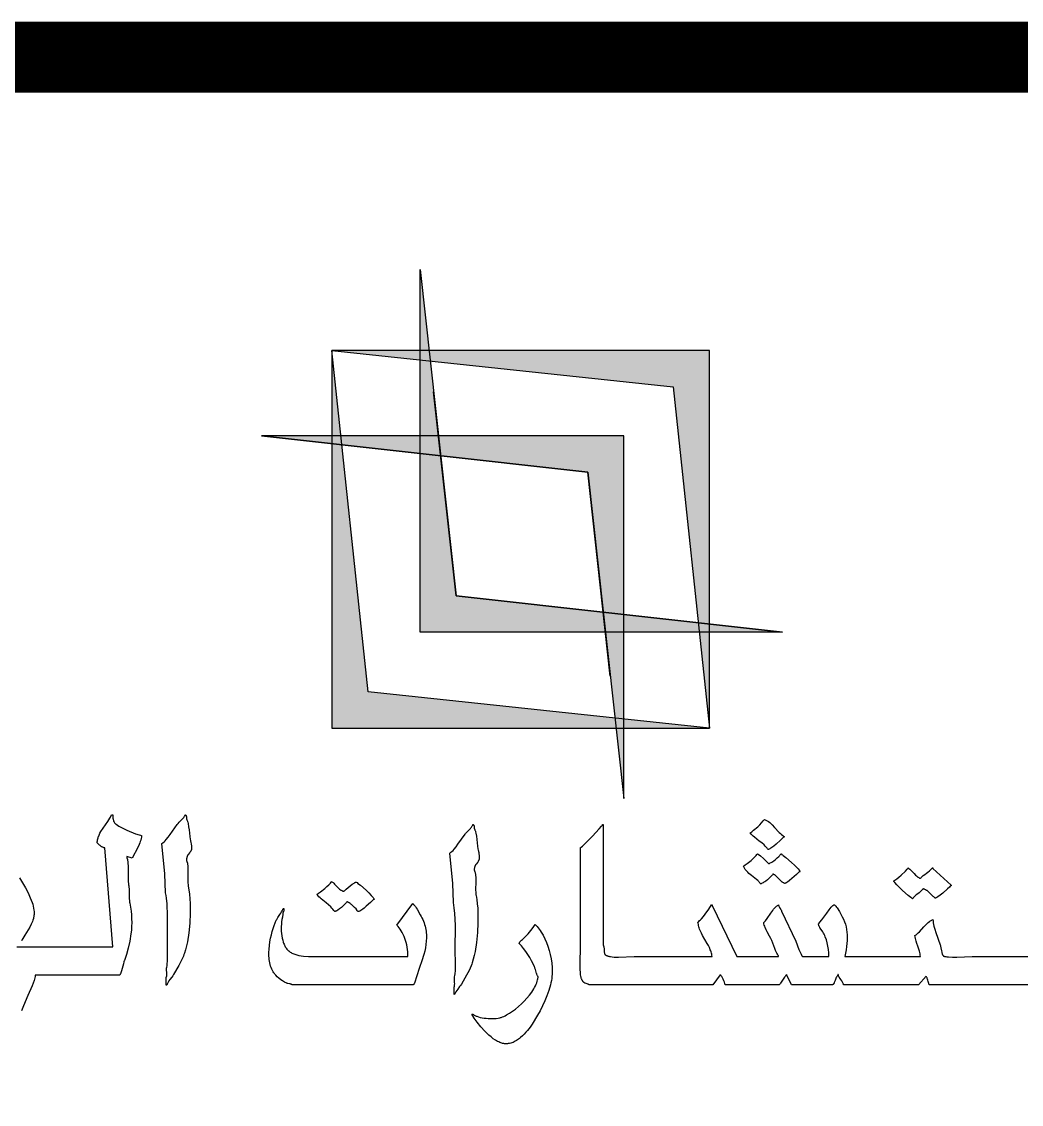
# Model space of a CAD drawing. Header units: centimetres. Extents: x 7997 to 116674, y 1017 to 13844.
# Drawn here: x 12615.4 to 12726.7, y 11493.4 to 11613.9 of the extents above; entities that cross this region are included whole.
import ezdxf

# ---------------------------------------------------------------- set-up
doc = ezdxf.new("R2010")
doc.units = ezdxf.units.CM
doc.header["$LTSCALE"] = 200
doc.layers.add('DIM', color=11, linetype='Continuous')

# ---------------------------------------------------------------- blocks, each defined once
blk = doc.blocks.new('08-TITLE SHEET-selattin', base_point=(45714.81, -203081.37))
at = {"linetype": 'ByBlock', "true_color": 0xa3d756}
h = blk.add_hatch(color=73, dxfattribs=at)
h.dxf.hatch_style = 1
h.paths.add_polyline_path([(50792.54, -205562.48), (50748.99, -205562.48), (50748.99, -205518.92), (50753.34, -205558.12)])
at = {"linetype": 'ByBlock', "true_color": 0xc0e48b}
h = blk.add_hatch(color=71, dxfattribs=at)
h.dxf.hatch_style = 1
h.paths.add_polyline_path([(50783.76, -205574.03), (50783.76, -205528.67), (50738.39, -205528.67), (50779.4, -205533.02)])
h = blk.add_hatch(color=71, dxfattribs=at)
h.dxf.hatch_style = 1
h.paths.add_polyline_path([(50783.76, -205574.03), (50742.75, -205569.68), (50738.39, -205528.67), (50738.39, -205574.03)])
at = {"linetype": 'ByBlock', "true_color": 0xa3d756}
h = blk.add_hatch(color=73, dxfattribs=at)
h.dxf.hatch_style = 1
h.paths.add_polyline_path([(50773.48, -205582.48), (50773.48, -205538.93), (50729.92, -205538.93), (50769.13, -205543.28)])
at = {"color": 0, "linetype": 'ByBlock', "const_width": 8.52}
blk.add_lwpolyline([(50575.88, -205766.95), (51142.07, -205766.95, 0.414214), (51184.66, -205724.36), (51184.66, -205536.02, 0.414214), (51142.07, -205493.43), (50575.88, -205493.43, 0.414214), (50533.29, -205536.02), (50533.29, -205724.36, 0.414214)], format="xyb", close=True, dxfattribs=at)
at = {"color": 73, "linetype": 'ByBlock', "true_color": 0xa3d756}
for points in [[(50792.54, -205562.48), (50748.99, -205562.48), (50748.99, -205518.92), (50753.34, -205558.12), (50792.54, -205562.48)], [(50792.54, -205562.48), (50748.99, -205562.48), (50748.99, -205533.44)], [(50792.54, -205562.48), (50753.34, -205558.12), (50750.62, -205533.62)], [(50773.48, -205567.96), (50773.48, -205538.93), (50729.92, -205538.93)], [(50771.85, -205567.78), (50769.13, -205543.28), (50729.92, -205538.93)], [(50773.48, -205582.48), (50773.48, -205538.93), (50729.92, -205538.93), (50769.13, -205543.28), (50773.48, -205582.48)]]:
    blk.add_lwpolyline(points, dxfattribs=at)
at = {"color": 71, "linetype": 'ByBlock', "true_color": 0xc0e48b}
for points in [[(50783.76, -205574.03), (50783.76, -205528.67), (50738.39, -205528.67), (50779.4, -205533.02), (50783.76, -205574.03)], [(50783.76, -205574.03), (50742.75, -205569.68), (50738.39, -205528.67), (50738.39, -205574.03), (50783.76, -205574.03)]]:
    blk.add_lwpolyline(points, dxfattribs=at)
at = {"color": 253, "linetype": 'ByBlock'}
for points in [[(50700.87, -205592), (50701.23, -205592.59), (50701.58, -205593.21), (50701.89, -205593.82), (50702.16, -205594.42), (50702.38, -205594.98), (50702.45, -205595.18), (50702.51, -205595.41), (50702.56, -205595.65), (50702.6, -205595.9), (50702.61, -205596.03), (50702.62, -205596.16), (50702.62, -205596.29), (50702.61, -205596.42), (50702.6, -205596.54), (50702.59, -205596.67), (50702.56, -205596.78), (50702.55, -205596.84), (50702.53, -205596.9), (50702.47, -205597.07), (50702.41, -205597.25), (50702.26, -205597.59), (50702.09, -205597.93), (50701.91, -205598.26), (50701.52, -205598.89), (50701.13, -205599.49), (50701.09, -205599.54)], [(50700.54, -205600.3), (50712.06, -205600.3), (50711.1, -205588.41), (50711.01, -205588.39), (50710.94, -205588.36), (50710.87, -205588.34), (50710.8, -205588.31), (50710.74, -205588.28), (50710.69, -205588.25), (50710.63, -205588.21), (50710.58, -205588.18), (50710.54, -205588.14), (50710.49, -205588.1), (50710.4, -205588.01), (50710.21, -205587.82), (50710.21, -205587.69), (50710.22, -205587.57), (50710.24, -205587.45), (50710.27, -205587.33), (50710.3, -205587.22), (50710.33, -205587.1), (50710.38, -205586.99), (50710.42, -205586.88), (50710.53, -205586.66), (50710.65, -205586.45), (50710.92, -205586.03), (50711.48, -205585.23), (50711.61, -205585.03), (50711.73, -205584.83), (50711.78, -205584.73), (50711.83, -205584.63), (50711.87, -205584.52), (50711.91, -205584.42), (50712.06, -205584.42), (50712.07, -205584.7), (50712.09, -205584.83), (50712.11, -205584.96), (50712.12, -205585.01), (50712.14, -205585.07), (50712.15, -205585.13), (50712.17, -205585.18), (50712.2, -205585.23), (50712.22, -205585.28), (50712.25, -205585.33), (50712.28, -205585.38), (50712.28, -205585.39), (50712.29, -205585.4), (50712.31, -205585.42), (50712.33, -205585.44), (50712.35, -205585.46), (50712.41, -205585.51), (50712.47, -205585.56), (50712.63, -205585.66), (50712.81, -205585.78), (50713.27, -205586.02), (50713.78, -205586.27), (50714.8, -205586.71), (50715.23, -205586.85), (50715.39, -205586.9), (50715.47, -205586.92), (50715.53, -205586.93), (50715.52, -205587.02), (50715.51, -205587.11), (50715.48, -205587.29), (50715.43, -205587.47), (50715.38, -205587.64), (50715.31, -205587.82), (50715.24, -205588), (50715.08, -205588.35), (50714.42, -205589.66), (50713.76, -205589.44), (50713.76, -205589.59), (50713.77, -205589.61), (50713.78, -205589.64), (50713.79, -205589.67), (50713.81, -205589.7), (50713.82, -205589.73), (50713.83, -205589.76), (50713.84, -205589.84), (50713.86, -205589.92), (50713.87, -205590), (50713.89, -205590.19), (50713.92, -205590.63), (50713.92, -205591.11), (50713.92, -205592.08), (50713.93, -205592.5), (50713.95, -205592.68), (50713.96, -205592.77), (50713.98, -205592.84), (50714, -205592.96), (50714.02, -205593.09), (50714.04, -205593.36), (50714.04, -205593.91), (50714.05, -205594.48), (50714.08, -205594.77), (50714.1, -205594.91), (50714.12, -205595.05), (50714.21, -205595.52), (50714.28, -205595.99), (50714.32, -205596.46), (50714.34, -205596.92), (50714.35, -205597.39), (50714.34, -205597.85), (50714.31, -205598.3), (50714.26, -205598.75), (50714.13, -205599.62), (50713.94, -205600.45), (50713.72, -205601.22), (50713.46, -205601.92), (50713.43, -205601.99), (50713.41, -205602.08), (50713.34, -205602.32), (50713.19, -205602.88), (50713.11, -205603.17), (50713.03, -205603.41), (50712.99, -205603.52), (50712.97, -205603.56), (50712.95, -205603.6), (50712.94, -205603.62), (50712.93, -205603.63), (50712.92, -205603.65), (50712.91, -205603.66), (50712.9, -205603.67), (50712.89, -205603.68), (50712.89, -205603.68), (50712.88, -205603.68), (50712.88, -205603.69), (50712.87, -205603.69), (50712.87, -205603.69), (50712.87, -205603.69), (50702.75, -205603.69), (50702.73, -205603.86), (50702.7, -205604.02), (50702.66, -205604.18), (50702.61, -205604.34), (50702.51, -205604.65), (50702.38, -205604.97), (50701.87, -205606.13), (50701.35, -205607.39), (50701.1, -205607.98)], [(50824.62, -205604.85), (50820.78, -205604.85), (50810.15, -205604.85), (50810.09, -205604.59), (50810.05, -205604.45), (50810.01, -205604.3), (50809.96, -205604.16), (50809.93, -205604.09), (50809.91, -205604.03), (50809.88, -205603.97), (50809.85, -205603.91), (50809.81, -205603.86), (50809.8, -205603.84), (50809.78, -205603.82), (50808.89, -205604.85), (50799.88, -205604.85), (50799.85, -205604.76), (50799.82, -205604.68), (50799.78, -205604.6), (50799.74, -205604.52), (50799.65, -205604.37), (50799.55, -205604.23), (50799.45, -205604.08), (50799.36, -205603.93), (50799.32, -205603.85), (50799.28, -205603.77), (50799.25, -205603.69), (50799.22, -205603.6), (50799.19, -205603.63), (50799.19, -205603.64), (50799.18, -205603.64), (50799.18, -205603.64), (50799.18, -205603.65), (50799.18, -205603.65), (50799.18, -205603.65), (50799.15, -205603.74), (50799.14, -205603.75), (50799.13, -205603.77), (50799.11, -205603.79), (50799.09, -205603.82), (50799.07, -205603.85), (50799.04, -205603.92), (50799, -205603.99), (50798.87, -205604.33), (50798.8, -205604.5), (50798.76, -205604.58), (50798.73, -205604.65), (50798.71, -205604.69), (50798.69, -205604.72), (50798.67, -205604.75), (50798.65, -205604.77), (50798.63, -205604.79), (50798.62, -205604.8), (50798.61, -205604.81), (50798.6, -205604.82), (50798.59, -205604.83), (50798.58, -205604.84), (50798.57, -205604.84), (50798.56, -205604.85), (50793.61, -205604.85), (50793.02, -205603.6), (50793.02, -205603.67), (50792.99, -205603.69), (50792.96, -205603.72), (50792.93, -205603.75), (50792.91, -205603.78), (50792.85, -205603.85), (50792.79, -205603.93), (50792.54, -205604.3), (50792.31, -205604.65), (50792.26, -205604.72), (50792.21, -205604.77), (50792.19, -205604.8), (50792.17, -205604.82), (50792.16, -205604.83), (50792.15, -205604.84), (50792.14, -205604.85), (50792.13, -205604.85), (50785.63, -205604.85), (50785.6, -205604.71), (50785.55, -205604.54), (50785.49, -205604.36), (50785.42, -205604.19), (50785.38, -205604.1), (50785.34, -205604.02), (50785.29, -205603.94), (50785.24, -205603.87), (50785.22, -205603.83), (50785.2, -205603.8), (50785.17, -205603.77), (50785.15, -205603.75), (50785.12, -205603.72), (50785.11, -205603.71), (50785.09, -205603.7), (50785.08, -205603.69), (50785.07, -205603.68), (50785.05, -205603.68), (50785.04, -205603.67), (50784.15, -205604.85), (50780.24, -205604.85), (50769.31, -205604.85), (50769.28, -205604.83), (50769.25, -205604.82), (50769.22, -205604.8), (50769.19, -205604.79), (50769.13, -205604.76), (50769.07, -205604.74), (50768.84, -205604.66), (50768.79, -205604.64), (50768.76, -205604.63), (50768.74, -205604.61), (50768.71, -205604.6), (50768.69, -205604.58), (50768.67, -205604.57), (50768.65, -205604.55), (50768.62, -205604.53), (50768.6, -205604.51), (50768.58, -205604.48), (50768.56, -205604.46), (50768.55, -205604.43), (50768.53, -205604.4), (50768.51, -205604.37), (50768.5, -205604.33), (50768.49, -205604.32), (50768.48, -205604.31), (50768.47, -205604.3), (50768.46, -205604.28), (50768.44, -205604.25), (50768.43, -205604.22), (50768.41, -205604.18), (50768.39, -205604.14), (50768.36, -205604.05), (50768.34, -205603.95), (50768.32, -205603.84), (50768.28, -205603.6), (50768.26, -205603.33), (50768.24, -205603.04), (50768.23, -205602.41), (50768.28, -205600.13), (50768.28, -205588.38), (50768.3, -205588.37), (50768.32, -205588.36), (50768.36, -205588.32), (50768.49, -205588.21), (50768.83, -205587.89), (50769.7, -205587.02), (50770.52, -205586.12), (50770.8, -205585.78), (50770.85, -205585.72), (50770.89, -205585.66), (50770.91, -205585.64), (50770.92, -205585.61), (50770.93, -205585.59), (50770.93, -205585.59), (50770.94, -205585.58), (50771.01, -205585.58), (50771.01, -205600.13), (50771.02, -205600.14), (50771.02, -205600.15), (50771.04, -205600.18), (50771.05, -205600.21), (50771.06, -205600.24), (50771.07, -205600.28), (50771.08, -205600.31), (50771.09, -205600.38), (50771.1, -205600.46), (50771.1, -205600.54), (50771.11, -205600.69), (50771.12, -205600.85), (50771.13, -205600.92), (50771.14, -205601), (50771.15, -205601.03), (50771.16, -205601.06), (50771.16, -205601.1), (50771.17, -205601.13), (50771.19, -205601.16), (50771.19, -205601.17), (50771.2, -205601.18), (50771.21, -205601.2), (50771.21, -205601.21), (50771.22, -205601.22), (50771.23, -205601.23), (50771.26, -205601.26), (50771.29, -205601.28), (50771.32, -205601.3), (50771.35, -205601.32), (50771.39, -205601.33), (50771.42, -205601.35), (50771.46, -205601.37), (50771.5, -205601.38), (50771.59, -205601.41), (50771.68, -205601.43), (50771.77, -205601.45), (50771.87, -205601.47), (50772.09, -205601.5), (50772.32, -205601.52), (50772.82, -205601.53), (50774.7, -205601.45), (50784.08, -205601.45), (50784.06, -205601.31), (50784.03, -205601.18), (50784, -205601.04), (50783.96, -205600.91), (50783.91, -205600.78), (50783.86, -205600.65), (50783.75, -205600.39), (50783.63, -205600.14), (50783.5, -205599.9), (50783.22, -205599.41), (50782.94, -205598.92), (50782.81, -205598.67), (50782.69, -205598.42), (50782.58, -205598.16), (50782.54, -205598.02), (50782.49, -205597.89), (50782.46, -205597.75), (50782.43, -205597.61), (50782.4, -205597.46), (50782.38, -205597.32), (50782.43, -205597.28), (50782.48, -205597.24), (50782.58, -205597.15), (50782.69, -205597.04), (50782.8, -205596.92), (50783.03, -205596.65), (50783.25, -205596.36), (50783.68, -205595.76), (50784.01, -205595.25), (50784.08, -205595.25), (50784.08, -205595.33), (50787.03, -205601.45), (50792.06, -205601.45), (50792.06, -205601.38), (50791.99, -205601.28), (50791.92, -205601.18), (50791.86, -205601.07), (50791.8, -205600.96), (50791.7, -205600.74), (50791.6, -205600.5), (50791.24, -205599.53), (50791.12, -205599.28), (50790.99, -205599.03), (50790.71, -205598.51), (50790.57, -205598.25), (50790.45, -205597.97), (50790.4, -205597.83), (50790.35, -205597.69), (50790.31, -205597.54), (50790.28, -205597.39), (50790.33, -205597.34), (50790.38, -205597.29), (50790.49, -205597.16), (50790.7, -205596.88), (50791.13, -205596.24), (50791.36, -205595.92), (50791.47, -205595.78), (50791.59, -205595.64), (50791.7, -205595.51), (50791.76, -205595.46), (50791.82, -205595.41), (50791.88, -205595.36), (50791.94, -205595.32), (50792, -205595.28), (50792.03, -205595.27), (50792.06, -205595.25), (50792.07, -205595.31), (50792.09, -205595.36), (50792.11, -205595.41), (50792.13, -205595.46), (50792.18, -205595.56), (50792.23, -205595.64), (50792.33, -205595.82), (50792.38, -205595.9), (50792.4, -205595.94), (50792.43, -205595.99), (50794.12, -205599.61), (50794.51, -205600.61), (50794.76, -205601.17), (50794.81, -205601.28), (50794.86, -205601.36), (50794.88, -205601.39), (50794.89, -205601.41), (50794.9, -205601.42), (50794.91, -205601.43), (50794.92, -205601.44), (50794.92, -205601.44), (50794.92, -205601.45), (50794.93, -205601.45), (50794.93, -205601.45), (50794.93, -205601.45), (50794.93, -205601.45), (50794.94, -205601.45), (50798.11, -205601.45), (50798.11, -205601.24), (50798.1, -205601.03), (50798.07, -205600.62), (50798, -205600.22), (50797.92, -205599.83), (50797.81, -205599.46), (50797.68, -205599.11), (50797.61, -205598.95), (50797.53, -205598.79), (50797.46, -205598.64), (50797.37, -205598.5), (50797.07, -205598.07), (50797.04, -205598.01), (50797.01, -205597.96), (50796.97, -205597.9), (50796.95, -205597.83), (50796.92, -205597.77), (50796.89, -205597.7), (50796.87, -205597.62), (50796.86, -205597.54), (50796.88, -205597.52), (50796.9, -205597.5), (50796.94, -205597.46), (50797.04, -205597.34), (50797.28, -205597.03), (50797.85, -205596.23), (50798.13, -205595.85), (50798.27, -205595.67), (50798.39, -205595.52), (50798.45, -205595.46), (50798.51, -205595.4), (50798.56, -205595.35), (50798.59, -205595.33), (50798.62, -205595.31), (50798.64, -205595.29), (50798.66, -205595.28), (50798.67, -205595.27), (50798.68, -205595.27), (50798.69, -205595.26), (50798.7, -205595.26), (50798.71, -205595.26), (50798.72, -205595.25), (50798.73, -205595.25), (50798.73, -205595.25), (50798.74, -205595.25), (50798.74, -205595.25), (50798.75, -205595.25), (50798.75, -205595.25), (50798.76, -205595.25), (50798.76, -205595.25), (50798.76, -205595.25), (50798.76, -205595.25), (50798.76, -205595.25), (50798.77, -205595.25), (50798.77, -205595.25), (50798.77, -205595.25), (50798.78, -205595.25), (50798.83, -205595.29), (50798.88, -205595.33), (50798.92, -205595.38), (50798.97, -205595.42), (50799, -205595.47), (50799.04, -205595.52), (50799.11, -205595.62), (50799.37, -205596.06), (50799.56, -205596.37), (50799.72, -205596.67), (50799.87, -205596.98), (50799.99, -205597.28), (50800.09, -205597.59), (50800.18, -205597.9), (50800.24, -205598.21), (50800.28, -205598.54), (50800.31, -205598.86), (50800.32, -205599.2), (50800.31, -205599.54), (50800.28, -205599.9), (50800.24, -205600.27), (50800.19, -205600.65), (50800.03, -205601.45), (50809.12, -205601.45), (50809.09, -205601.29), (50809.06, -205601.12), (50809.03, -205600.96), (50808.98, -205600.81), (50808.78, -205600.21), (50808.68, -205599.91), (50808.58, -205599.6), (50808.54, -205599.44), (50808.5, -205599.28), (50808.47, -205599.11), (50808.45, -205598.94), (50808.52, -205598.9), (50808.58, -205598.85), (50808.71, -205598.74), (50808.84, -205598.62), (50808.98, -205598.49), (50809.51, -205597.91), (50809.78, -205597.63), (50809.91, -205597.49), (50810.05, -205597.37), (50810.18, -205597.26), (50810.25, -205597.21), (50810.32, -205597.16), (50810.39, -205597.12), (50810.46, -205597.08), (50810.52, -205597.05), (50810.59, -205597.02), (50810.62, -205597.22), (50810.65, -205597.41), (50810.73, -205597.8), (50810.84, -205598.19), (50810.96, -205598.58), (50811.48, -205600.05), (50811.5, -205600.14), (50811.53, -205600.22), (50811.56, -205600.4), (50811.62, -205600.76), (50811.66, -205600.93), (50811.68, -205601.01), (50811.7, -205601.09), (50811.73, -205601.17), (50811.75, -205601.21), (50811.76, -205601.24), (50811.78, -205601.28), (50811.8, -205601.31), (50811.82, -205601.35), (50811.85, -205601.38), (50811.86, -205601.39), (50811.87, -205601.39), (50811.88, -205601.4), (50811.89, -205601.4), (50811.92, -205601.42), (50811.95, -205601.43), (50811.98, -205601.44), (50812.02, -205601.44), (50812.09, -205601.46), (50812.18, -205601.47), (50812.27, -205601.49), (50812.47, -205601.5), (50812.95, -205601.52), (50813.48, -205601.52), (50815.32, -205601.45), (50824.55, -205601.45)]]:
    blk.add_lwpolyline(points, dxfattribs=at)
for points in [[(50720.77, -205584.42), (50720.8, -205584.44), (50720.82, -205584.47), (50720.83, -205584.48), (50720.84, -205584.49), (50720.85, -205584.5), (50720.86, -205584.51), (50720.87, -205584.53), (50720.87, -205584.54), (50720.88, -205584.55), (50720.89, -205584.56), (50720.89, -205584.58), (50720.9, -205584.59), (50720.9, -205584.6), (50720.9, -205584.62), (50720.91, -205584.63), (50720.91, -205584.64), (50720.91, -205584.68), (50720.92, -205584.71), (50720.92, -205584.75), (50720.92, -205584.94), (50720.93, -205584.96), (50720.95, -205584.99), (50720.98, -205585.05), (50721.01, -205585.11), (50721.03, -205585.18), (50721.06, -205585.25), (50721.08, -205585.33), (50721.12, -205585.49), (50721.18, -205585.86), (50721.23, -205586.25), (50721.32, -205587.03), (50721.37, -205587.38), (50721.4, -205587.53), (50721.42, -205587.6), (50721.44, -205587.67), (50721.45, -205587.72), (50721.46, -205587.78), (50721.48, -205587.92), (50721.52, -205588.22), (50721.52, -205588.37), (50721.53, -205588.5), (50721.52, -205588.55), (50721.52, -205588.59), (50721.52, -205588.6), (50721.52, -205588.61), (50721.52, -205588.61), (50721.52, -205588.62), (50721.51, -205588.62), (50721.51, -205588.62), (50721.51, -205588.63), (50721.51, -205588.63), (50721.51, -205588.63), (50721.51, -205588.63), (50721.51, -205588.63), (50721.51, -205588.63), (50721.51, -205588.63), (50721.51, -205588.63), (50721.51, -205588.63), (50721.51, -205588.63), (50721.51, -205588.63), (50721.51, -205588.63), (50721.51, -205588.63), (50721.51, -205588.63), (50721.51, -205588.63), (50721.51, -205588.63), (50721.51, -205588.63), (50721.51, -205588.63), (50721.51, -205588.63), (50721.51, -205588.63), (50721.51, -205588.63), (50721.51, -205588.63), (50721.51, -205588.63), (50721.51, -205588.63), (50721.51, -205588.63), (50721.51, -205588.63), (50721.49, -205588.68), (50721.47, -205588.72), (50721.45, -205588.77), (50721.43, -205588.81), (50721.41, -205588.85), (50721.38, -205588.88), (50721.34, -205588.95), (50721.14, -205589.19), (50721.1, -205589.25), (50721.08, -205589.28), (50721.06, -205589.32), (50721.04, -205589.36), (50721.02, -205589.4), (50721, -205589.44), (50720.99, -205589.48), (50720.97, -205589.53), (50720.96, -205589.58), (50720.95, -205589.63), (50720.94, -205589.69), (50720.93, -205589.75), (50720.92, -205589.81), (50720.92, -205589.96), (50720.93, -205589.99), (50720.95, -205590.02), (50720.97, -205590.05), (50720.98, -205590.08), (50720.99, -205590.11), (50721, -205590.15), (50721.03, -205590.22), (50721.04, -205590.3), (50721.06, -205590.38), (50721.08, -205590.56), (50721.1, -205590.75), (50721.1, -205590.96), (50721.1, -205591.38), (50721.09, -205592.25), (50721.1, -205592.65), (50721.11, -205592.82), (50721.13, -205592.91), (50721.14, -205592.99), (50721.22, -205593.46), (50721.29, -205593.97), (50721.33, -205594.51), (50721.36, -205595.07), (50721.37, -205596.24), (50721.31, -205597.44), (50721.2, -205598.6), (50721.03, -205599.68), (50720.92, -205600.18), (50720.81, -205600.64), (50720.68, -205601.05), (50720.62, -205601.23), (50720.55, -205601.41), (50720.29, -205601.96), (50720, -205602.53), (50719.37, -205603.62), (50719.27, -205603.77), (50719.16, -205603.92), (50718.93, -205604.22), (50718.82, -205604.37), (50718.72, -205604.53), (50718.67, -205604.61), (50718.63, -205604.7), (50718.59, -205604.79), (50718.56, -205604.88), (50718.48, -205604.88), (50718.48, -205603.99), (50718.49, -205603.98), (50718.5, -205603.96), (50718.5, -205603.95), (50718.51, -205603.93), (50718.52, -205603.92), (50718.52, -205603.9), (50718.53, -205603.87), (50718.54, -205603.84), (50718.55, -205603.8), (50718.55, -205603.77), (50718.56, -205603.73), (50718.56, -205603.65), (50718.56, -205603.57), (50718.55, -205603.4), (50718.53, -205603.06), (50718.53, -205602.97), (50718.53, -205602.89), (50718.54, -205602.81), (50718.55, -205602.77), (50718.56, -205602.73), (50718.59, -205602.56), (50718.61, -205602.38), (50718.65, -205601.99), (50718.66, -205601.58), (50718.66, -205601.16), (50718.63, -205599.49), (50718.65, -205596.56), (50718.59, -205595.12), (50718.52, -205594.44), (50718.47, -205594.11), (50718.41, -205593.8), (50718.33, -205591.51), (50717.96, -205587.89), (50718.1, -205587.79), (50718.23, -205587.67), (50718.36, -205587.55), (50718.49, -205587.42), (50718.73, -205587.13), (50718.96, -205586.82), (50719.81, -205585.6), (50719.87, -205585.53), (50719.93, -205585.46), (50720.06, -205585.32), (50720.33, -205585.05), (50720.46, -205584.91), (50720.53, -205584.84), (50720.59, -205584.76), (50720.64, -205584.68), (50720.69, -205584.6), (50720.71, -205584.56), (50720.73, -205584.51), (50720.75, -205584.47)], [(50790.36, -205584.99), (50790.45, -205585.02), (50790.53, -205585.06), (50790.62, -205585.1), (50790.7, -205585.15), (50790.78, -205585.2), (50790.86, -205585.25), (50791.01, -205585.37), (50791.16, -205585.5), (50791.31, -205585.64), (50791.59, -205585.94), (50792.14, -205586.55), (50792.28, -205586.69), (50792.42, -205586.82), (50792.57, -205586.94), (50792.65, -205587), (50792.72, -205587.05), (50792.72, -205587.13), (50792.65, -205587.13), (50792.29, -205587.49), (50791.78, -205587.96), (50791.51, -205588.19), (50791.37, -205588.29), (50791.24, -205588.38), (50791.12, -205588.46), (50791.06, -205588.5), (50791, -205588.53), (50790.95, -205588.55), (50790.9, -205588.58), (50790.87, -205588.59), (50790.85, -205588.59), (50790.82, -205588.6), (50790.8, -205588.61), (50790.75, -205588.53), (50790.69, -205588.46), (50790.58, -205588.32), (50790.45, -205588.19), (50790.32, -205588.06), (50790.04, -205587.82), (50789.75, -205587.59), (50789.17, -205587.13), (50789.03, -205587.01), (50788.9, -205586.88), (50788.77, -205586.75), (50788.66, -205586.61), (50788.75, -205586.55), (50788.85, -205586.48), (50789.07, -205586.3), (50789.57, -205585.86), (50789.81, -205585.62), (50790.03, -205585.39), (50790.22, -205585.17), (50790.3, -205585.07)], [(50755.35, -205585.58), (50755.38, -205585.6), (50755.41, -205585.63), (50755.42, -205585.64), (50755.43, -205585.65), (50755.43, -205585.66), (50755.44, -205585.67), (50755.45, -205585.68), (50755.46, -205585.7), (50755.46, -205585.71), (50755.47, -205585.72), (50755.47, -205585.73), (50755.48, -205585.75), (50755.48, -205585.76), (50755.49, -205585.77), (50755.49, -205585.8), (50755.5, -205585.83), (50755.5, -205585.87), (50755.5, -205585.91), (50755.5, -205586.09), (50755.52, -205586.12), (50755.53, -205586.15), (50755.56, -205586.21), (50755.59, -205586.27), (50755.62, -205586.34), (50755.64, -205586.41), (50755.66, -205586.49), (50755.7, -205586.65), (50755.76, -205587.02), (50755.81, -205587.41), (50755.9, -205588.19), (50755.95, -205588.54), (50755.98, -205588.69), (50756, -205588.76), (50756.02, -205588.83), (50756.03, -205588.88), (50756.05, -205588.94), (50756.07, -205589.07), (50756.1, -205589.38), (50756.11, -205589.53), (50756.11, -205589.65), (50756.11, -205589.7), (50756.1, -205589.74), (50756.1, -205589.76), (50756.1, -205589.77), (50756.1, -205589.77), (50756.1, -205589.78), (50756.1, -205589.78), (50756.1, -205589.78), (50756.1, -205589.78), (50756.1, -205589.78), (50756.09, -205589.78), (50756.09, -205589.78), (50756.09, -205589.79), (50756.09, -205589.79), (50756.09, -205589.79), (50756.09, -205589.79), (50756.09, -205589.79), (50756.09, -205589.79), (50756.09, -205589.79), (50756.09, -205589.79), (50756.09, -205589.79), (50756.09, -205589.79), (50756.09, -205589.79), (50756.09, -205589.79), (50756.09, -205589.79), (50756.07, -205589.84), (50756.05, -205589.88), (50756.03, -205589.92), (50756.01, -205589.96), (50755.99, -205590), (50755.97, -205590.04), (50755.92, -205590.11), (50755.73, -205590.35), (50755.68, -205590.41), (50755.66, -205590.44), (50755.64, -205590.48), (50755.62, -205590.51), (50755.6, -205590.55), (50755.59, -205590.59), (50755.57, -205590.64), (50755.56, -205590.68), (50755.54, -205590.73), (50755.53, -205590.79), (50755.52, -205590.85), (50755.51, -205590.91), (50755.51, -205590.97), (50755.5, -205591.12), (50755.52, -205591.14), (50755.53, -205591.17), (50755.55, -205591.2), (50755.56, -205591.24), (50755.58, -205591.27), (50755.59, -205591.3), (50755.61, -205591.38), (50755.63, -205591.46), (50755.64, -205591.54), (50755.67, -205591.72), (50755.68, -205591.91), (50755.69, -205592.11), (50755.69, -205592.54), (50755.67, -205593.41), (50755.68, -205593.8), (50755.7, -205593.98), (50755.71, -205594.06), (50755.72, -205594.14), (50755.81, -205594.62), (50755.87, -205595.12), (50755.92, -205595.66), (50755.95, -205596.23), (50755.95, -205597.4), (50755.9, -205598.59), (50755.78, -205599.76), (50755.61, -205600.84), (50755.51, -205601.34), (50755.39, -205601.79), (50755.27, -205602.2), (50755.2, -205602.39), (50755.13, -205602.56), (50754.88, -205603.12), (50754.59, -205603.69), (50753.95, -205604.78), (50753.85, -205604.93), (50753.74, -205605.07), (50753.51, -205605.37), (50753.4, -205605.53), (50753.3, -205605.69), (50753.25, -205605.77), (50753.21, -205605.86), (50753.17, -205605.94), (50753.14, -205606.03), (50753.07, -205606.03), (50753.07, -205605.15), (50753.07, -205605.13), (50753.08, -205605.12), (50753.09, -205605.1), (50753.09, -205605.09), (50753.11, -205605.06), (50753.12, -205605.03), (50753.12, -205604.99), (50753.13, -205604.96), (50753.14, -205604.92), (50753.14, -205604.89), (50753.14, -205604.81), (50753.15, -205604.73), (50753.14, -205604.56), (50753.12, -205604.22), (50753.12, -205604.13), (50753.12, -205604.05), (50753.13, -205603.97), (50753.13, -205603.93), (50753.14, -205603.89), (50753.17, -205603.72), (50753.2, -205603.53), (50753.23, -205603.15), (50753.25, -205602.74), (50753.25, -205602.32), (50753.21, -205600.64), (50753.23, -205597.72), (50753.22, -205596.98), (50753.17, -205596.27), (50753.1, -205595.59), (50753.05, -205595.27), (50752.99, -205594.96), (50752.92, -205592.67), (50752.55, -205589.05), (50752.68, -205588.94), (50752.82, -205588.83), (50752.95, -205588.71), (50753.07, -205588.57), (50753.31, -205588.29), (50753.54, -205587.98), (50754.39, -205586.76), (50754.45, -205586.69), (50754.51, -205586.62), (50754.64, -205586.48), (50754.92, -205586.21), (50755.05, -205586.07), (50755.11, -205586), (50755.17, -205585.92), (50755.22, -205585.84), (50755.27, -205585.76), (50755.3, -205585.71), (50755.32, -205585.67), (50755.34, -205585.62)], [(50789.55, -205589.12), (50789.72, -205589.24), (50789.9, -205589.38), (50790.25, -205589.67), (50790.57, -205589.99), (50790.87, -205590.3), (50790.92, -205590.29), (50790.96, -205590.27), (50791.06, -205590.22), (50791.16, -205590.17), (50791.26, -205590.11), (50791.48, -205589.96), (50791.69, -205589.8), (50791.89, -205589.62), (50792.08, -205589.45), (50792.16, -205589.36), (50792.23, -205589.28), (50792.3, -205589.2), (50792.35, -205589.12), (50792.43, -205589.12), (50792.43, -205589.2), (50792.47, -205589.22), (50792.52, -205589.25), (50792.63, -205589.33), (50792.93, -205589.55), (50793.63, -205590.16), (50793.99, -205590.49), (50794.29, -205590.8), (50794.42, -205590.94), (50794.52, -205591.07), (50794.56, -205591.12), (50794.6, -205591.18), (50794.61, -205591.2), (50794.62, -205591.22), (50794.63, -205591.24), (50794.64, -205591.25), (50794.64, -205591.26), (50794.57, -205591.26), (50794.43, -205591.4), (50794.21, -205591.61), (50793.66, -205592.09), (50793.37, -205592.32), (50793.12, -205592.51), (50793.01, -205592.58), (50792.96, -205592.61), (50792.92, -205592.63), (50792.9, -205592.64), (50792.88, -205592.65), (50792.86, -205592.66), (50792.84, -205592.66), (50792.84, -205592.67), (50792.83, -205592.67), (50792.82, -205592.67), (50792.82, -205592.67), (50792.81, -205592.67), (50792.81, -205592.67), (50792.81, -205592.67), (50792.8, -205592.67), (50792.8, -205592.67), (50792.8, -205592.67), (50792.8, -205592.67), (50792.8, -205592.67), (50792.74, -205592.65), (50792.69, -205592.62), (50792.64, -205592.6), (50792.59, -205592.57), (50792.54, -205592.54), (50792.5, -205592.51), (50792.46, -205592.47), (50792.41, -205592.44), (50792.33, -205592.36), (50792.25, -205592.28), (50792.1, -205592.12), (50791.95, -205591.95), (50791.87, -205591.87), (50791.78, -205591.8), (50791.74, -205591.76), (50791.7, -205591.72), (50791.65, -205591.69), (50791.6, -205591.66), (50791.55, -205591.63), (50791.5, -205591.61), (50791.45, -205591.58), (50791.39, -205591.56), (50791.33, -205591.63), (50791.26, -205591.72), (50791.1, -205591.89), (50790.92, -205592.06), (50790.73, -205592.23), (50790.52, -205592.4), (50790.41, -205592.47), (50790.31, -205592.54), (50790.21, -205592.6), (50790.11, -205592.66), (50790.01, -205592.7), (50789.96, -205592.72), (50789.91, -205592.74), (50789.86, -205592.67), (50789.81, -205592.6), (50789.75, -205592.53), (50789.69, -205592.46), (50789.56, -205592.33), (50789.42, -205592.21), (50788.81, -205591.72), (50788.51, -205591.47), (50788.37, -205591.34), (50788.24, -205591.21), (50788.17, -205591.14), (50788.12, -205591.07), (50788.06, -205591), (50788.01, -205590.92), (50787.96, -205590.84), (50787.92, -205590.77), (50787.88, -205590.68), (50787.85, -205590.6), (50788.06, -205590.46), (50788.29, -205590.29), (50788.76, -205589.92), (50788.98, -205589.72), (50789.19, -205589.52), (50789.38, -205589.32), (50789.47, -205589.22)], [(50807.64, -205590.82), (50807.69, -205590.85), (50807.73, -205590.89), (50807.82, -205590.96), (50807.91, -205591.04), (50808, -205591.13), (50808.35, -205591.5), (50808.52, -205591.67), (50808.62, -205591.76), (50808.71, -205591.84), (50808.8, -205591.91), (50808.85, -205591.94), (50808.9, -205591.98), (50808.96, -205592), (50809.01, -205592.03), (50809.06, -205592.05), (50809.12, -205592.08), (50809.15, -205592.03), (50809.19, -205591.98), (50809.26, -205591.9), (50809.35, -205591.82), (50809.44, -205591.74), (50809.62, -205591.59), (50809.82, -205591.45), (50810.01, -205591.31), (50810.2, -205591.16), (50810.29, -205591.08), (50810.37, -205591), (50810.45, -205590.91), (50810.48, -205590.87), (50810.52, -205590.82), (50810.59, -205590.82), (50810.59, -205590.89), (50812.81, -205592.89), (50812.81, -205592.96), (50812.73, -205592.96), (50812.72, -205592.98), (50812.71, -205592.99), (50812.68, -205593.02), (50812.61, -205593.11), (50812.38, -205593.32), (50811.78, -205593.83), (50811.47, -205594.08), (50811.19, -205594.28), (50811.08, -205594.35), (50811.03, -205594.38), (50810.99, -205594.41), (50810.97, -205594.42), (50810.95, -205594.43), (50810.94, -205594.43), (50810.93, -205594.44), (50810.92, -205594.44), (50810.92, -205594.44), (50810.91, -205594.44), (50810.91, -205594.44), (50810.9, -205594.44), (50810.9, -205594.44), (50810.9, -205594.44), (50810.9, -205594.44), (50810.9, -205594.44), (50810.9, -205594.44), (50810.9, -205594.44), (50810.9, -205594.44), (50810.9, -205594.44), (50810.9, -205594.44), (50810.9, -205594.44), (50810.9, -205594.44), (50810.89, -205594.44), (50810.89, -205594.44), (50810.89, -205594.44), (50810.89, -205594.44), (50810.89, -205594.44), (50810.89, -205594.44), (50810.89, -205594.44), (50810.89, -205594.44), (50810.89, -205594.44), (50810.89, -205594.44), (50810.89, -205594.44), (50810.89, -205594.44), (50810.89, -205594.44), (50810.89, -205594.44), (50810.89, -205594.44), (50810.89, -205594.44), (50810.89, -205594.44), (50810.89, -205594.44), (50810.89, -205594.44), (50810.89, -205594.44), (50810.89, -205594.44), (50810.84, -205594.41), (50810.8, -205594.37), (50810.71, -205594.3), (50810.62, -205594.23), (50810.54, -205594.15), (50810.21, -205593.81), (50810.12, -205593.73), (50810.03, -205593.65), (50809.94, -205593.58), (50809.9, -205593.54), (50809.85, -205593.51), (50809.8, -205593.48), (50809.75, -205593.45), (50809.7, -205593.43), (50809.64, -205593.4), (50809.59, -205593.38), (50809.53, -205593.36), (50809.47, -205593.34), (50809.41, -205593.33), (50809.38, -205593.38), (50809.35, -205593.42), (50809.28, -205593.5), (50809.2, -205593.58), (50809.12, -205593.65), (50808.96, -205593.79), (50808.79, -205593.93), (50808.61, -205594.06), (50808.45, -205594.2), (50808.37, -205594.27), (50808.29, -205594.35), (50808.22, -205594.43), (50808.19, -205594.47), (50808.16, -205594.51), (50808.11, -205594.49), (50808.06, -205594.46), (50807.94, -205594.37), (50807.65, -205594.14), (50806.95, -205593.52), (50806.28, -205592.85), (50806.03, -205592.58), (50805.93, -205592.46), (50805.9, -205592.41), (50805.87, -205592.37), (50805.88, -205592.36), (50805.9, -205592.36), (50805.94, -205592.34), (50805.99, -205592.31), (50806.04, -205592.28), (50806.15, -205592.21), (50806.27, -205592.12), (50806.53, -205591.91), (50806.81, -205591.67), (50807.32, -205591.19), (50807.52, -205590.98), (50807.59, -205590.89), (50807.62, -205590.85)], [(50738.37, -205592.45), (50738.41, -205592.48), (50738.46, -205592.51), (50738.55, -205592.58), (50738.63, -205592.66), (50738.72, -205592.75), (50739.06, -205593.11), (50739.24, -205593.28), (50739.33, -205593.36), (50739.43, -205593.43), (50739.48, -205593.47), (50739.53, -205593.5), (50739.58, -205593.53), (50739.63, -205593.55), (50739.68, -205593.58), (50739.73, -205593.6), (50739.79, -205593.61), (50739.85, -205593.63), (50739.85, -205593.62), (50739.86, -205593.6), (50739.89, -205593.58), (50739.95, -205593.51), (50740.13, -205593.35), (50740.61, -205592.96), (50740.85, -205592.78), (50741.07, -205592.63), (50741.16, -205592.58), (50741.2, -205592.55), (50741.24, -205592.54), (50741.25, -205592.53), (50741.27, -205592.52), (50741.28, -205592.52), (50741.29, -205592.52), (50741.29, -205592.52), (50741.3, -205592.52), (50741.3, -205592.52), (50741.3, -205592.52), (50741.31, -205592.52), (50741.31, -205592.52), (50741.31, -205592.52), (50741.31, -205592.52), (50741.31, -205592.52), (50741.31, -205592.52), (50741.31, -205592.52), (50741.31, -205592.52), (50741.31, -205592.52), (50741.31, -205592.52), (50741.31, -205592.52), (50741.32, -205592.52), (50741.32, -205592.52), (50741.32, -205592.52), (50741.32, -205592.52), (50741.32, -205592.52), (50741.32, -205592.52), (50741.32, -205592.52), (50741.32, -205592.52), (50741.32, -205592.52), (50741.32, -205592.52), (50741.32, -205592.52), (50741.32, -205592.52), (50741.32, -205592.52), (50741.32, -205592.52), (50741.32, -205592.52), (50741.32, -205592.52), (50741.32, -205592.52), (50741.32, -205592.52), (50741.32, -205592.52), (50741.32, -205592.52), (50741.32, -205592.52), (50741.32, -205592.52), (50741.42, -205592.58), (50741.53, -205592.67), (50741.82, -205592.9), (50742.5, -205593.49), (50742.83, -205593.81), (50743.12, -205594.12), (50743.25, -205594.26), (50743.35, -205594.38), (50743.39, -205594.44), (50743.42, -205594.49), (50743.43, -205594.52), (50743.45, -205594.54), (50743.46, -205594.57), (50743.46, -205594.59), (50743.39, -205594.59), (50743.03, -205594.95), (50742.53, -205595.42), (50742.26, -205595.65), (50742.12, -205595.75), (50741.99, -205595.84), (50741.87, -205595.92), (50741.81, -205595.96), (50741.75, -205595.99), (50741.7, -205596.01), (50741.64, -205596.03), (50741.62, -205596.04), (50741.59, -205596.05), (50741.57, -205596.06), (50741.54, -205596.06), (50741.49, -205595.99), (50741.43, -205595.91), (50741.3, -205595.74), (50741.13, -205595.56), (50740.96, -205595.39), (50740.77, -205595.22), (50740.67, -205595.15), (50740.58, -205595.08), (50740.48, -205595.02), (50740.39, -205594.96), (50740.35, -205594.94), (50740.3, -205594.92), (50740.26, -205594.9), (50740.22, -205594.88), (50740.2, -205594.91), (50740.17, -205594.94), (50740.11, -205595.01), (50739.96, -205595.18), (50739.76, -205595.36), (50739.54, -205595.55), (50739.32, -205595.73), (50739.1, -205595.89), (50738.99, -205595.95), (50738.9, -205596), (50738.85, -205596.02), (50738.81, -205596.04), (50738.79, -205596.05), (50738.77, -205596.05), (50738.76, -205596.06), (50738.74, -205596.06), (50738.63, -205595.91), (50738.51, -205595.77), (50738.39, -205595.63), (50738.26, -205595.5), (50737.98, -205595.25), (50737.69, -205595.01), (50737.11, -205594.53), (50736.97, -205594.4), (50736.84, -205594.27), (50736.71, -205594.14), (50736.6, -205594), (50736.8, -205593.86), (50737.03, -205593.69), (50737.55, -205593.28), (50737.8, -205593.06), (50738.03, -205592.84), (50738.13, -205592.73), (50738.23, -205592.63), (50738.3, -205592.53), (50738.34, -205592.49)], [(50747.53, -205601.45), (50747.53, -205601.17), (50747.51, -205600.89), (50747.49, -205600.61), (50747.45, -205600.33), (50747.39, -205600.06), (50747.33, -205599.79), (50747.26, -205599.53), (50747.17, -205599.28), (50747.08, -205599.04), (50746.97, -205598.81), (50746.86, -205598.58), (50746.74, -205598.38), (50746.62, -205598.18), (50746.48, -205598), (50746.34, -205597.84), (50746.27, -205597.76), (50746.2, -205597.69), (50748.12, -205595.1), (50748.14, -205595.12), (50748.15, -205595.13), (50748.15, -205595.13), (50748.16, -205595.13), (50748.16, -205595.14), (50748.16, -205595.14), (50748.16, -205595.14), (50748.16, -205595.14), (50748.16, -205595.14), (50748.16, -205595.14), (50748.16, -205595.14), (50748.16, -205595.14), (50748.16, -205595.14), (50748.16, -205595.14), (50748.16, -205595.14), (50748.16, -205595.14), (50748.16, -205595.14), (50748.16, -205595.14), (50748.16, -205595.14), (50748.16, -205595.14), (50748.16, -205595.14), (50748.16, -205595.14), (50748.16, -205595.14), (50748.16, -205595.14), (50748.16, -205595.14), (50748.16, -205595.14), (50748.16, -205595.14), (50748.16, -205595.14), (50748.16, -205595.14), (50748.16, -205595.14), (50748.16, -205595.14), (50748.16, -205595.14), (50748.16, -205595.14), (50748.16, -205595.14), (50748.16, -205595.14), (50748.16, -205595.14), (50748.16, -205595.14), (50748.16, -205595.14), (50748.16, -205595.14), (50748.16, -205595.14), (50748.16, -205595.14), (50748.16, -205595.14), (50748.16, -205595.14), (50748.16, -205595.14), (50748.16, -205595.14), (50748.16, -205595.14), (50748.16, -205595.14), (50748.16, -205595.14), (50748.16, -205595.14), (50748.16, -205595.14), (50748.16, -205595.14), (50748.16, -205595.14), (50748.16, -205595.14), (50748.16, -205595.14), (50748.16, -205595.14), (50748.16, -205595.14), (50748.16, -205595.14), (50748.16, -205595.14), (50748.16, -205595.14), (50748.16, -205595.14), (50748.16, -205595.14), (50748.16, -205595.14), (50748.16, -205595.14), (50748.16, -205595.14), (50748.16, -205595.14), (50748.16, -205595.14), (50748.16, -205595.14), (50748.16, -205595.14), (50748.16, -205595.14), (50748.16, -205595.14), (50748.16, -205595.14), (50748.16, -205595.14), (50748.16, -205595.14), (50748.16, -205595.14), (50748.16, -205595.14), (50748.16, -205595.14), (50748.16, -205595.14), (50748.16, -205595.14), (50748.16, -205595.14), (50748.16, -205595.14), (50748.16, -205595.14), (50748.16, -205595.14), (50748.16, -205595.14), (50748.16, -205595.14), (50748.16, -205595.14), (50748.16, -205595.14), (50748.16, -205595.14), (50748.16, -205595.14), (50748.16, -205595.14), (50748.16, -205595.14), (50748.16, -205595.14), (50748.16, -205595.14), (50748.16, -205595.14), (50748.16, -205595.14), (50748.16, -205595.14), (50748.16, -205595.14), (50748.16, -205595.14), (50748.16, -205595.14), (50748.16, -205595.14), (50748.16, -205595.14), (50748.16, -205595.14), (50748.16, -205595.14), (50748.16, -205595.14), (50748.16, -205595.14), (50748.16, -205595.14), (50748.16, -205595.14), (50748.16, -205595.14), (50748.16, -205595.14), (50748.16, -205595.14), (50748.16, -205595.14), (50748.16, -205595.14), (50748.16, -205595.14), (50748.16, -205595.14), (50748.16, -205595.14), (50748.16, -205595.14), (50748.16, -205595.14), (50748.16, -205595.14), (50748.16, -205595.14), (50748.16, -205595.14), (50748.16, -205595.14), (50748.16, -205595.14), (50748.16, -205595.14), (50748.16, -205595.14), (50748.16, -205595.14), (50748.16, -205595.14), (50748.16, -205595.14), (50748.16, -205595.14), (50748.16, -205595.14), (50748.16, -205595.14), (50748.16, -205595.14), (50748.16, -205595.14), (50748.16, -205595.14), (50748.16, -205595.14), (50748.16, -205595.14), (50748.16, -205595.14), (50748.16, -205595.14), (50748.16, -205595.14), (50748.16, -205595.14), (50748.16, -205595.14), (50748.16, -205595.14), (50748.16, -205595.14), (50748.16, -205595.14), (50748.16, -205595.14), (50748.16, -205595.14), (50748.16, -205595.14), (50748.16, -205595.14), (50748.16, -205595.14), (50748.16, -205595.14), (50748.16, -205595.14), (50748.16, -205595.14), (50748.16, -205595.14), (50748.16, -205595.14), (50748.16, -205595.14), (50748.16, -205595.14), (50748.16, -205595.14), (50748.16, -205595.14), (50748.16, -205595.14), (50748.16, -205595.14), (50748.16, -205595.14), (50748.16, -205595.14), (50748.16, -205595.14), (50748.16, -205595.14), (50748.16, -205595.14), (50748.16, -205595.14), (50748.16, -205595.14), (50748.16, -205595.14), (50748.16, -205595.14), (50748.16, -205595.14), (50748.16, -205595.14), (50748.16, -205595.14), (50748.16, -205595.14), (50748.16, -205595.14), (50748.16, -205595.14), (50748.16, -205595.14), (50748.16, -205595.14), (50748.16, -205595.14), (50748.16, -205595.14), (50748.16, -205595.14), (50748.16, -205595.14), (50748.16, -205595.14), (50748.16, -205595.14), (50748.16, -205595.14), (50748.16, -205595.14), (50748.16, -205595.14), (50748.16, -205595.14), (50748.16, -205595.14), (50748.16, -205595.14), (50748.16, -205595.14), (50748.16, -205595.14), (50748.16, -205595.14), (50748.16, -205595.14), (50748.16, -205595.14), (50748.16, -205595.14), (50748.16, -205595.14), (50748.16, -205595.14), (50748.16, -205595.14), (50748.16, -205595.14), (50748.16, -205595.14), (50748.16, -205595.14), (50748.16, -205595.14), (50748.16, -205595.14), (50748.16, -205595.14), (50748.16, -205595.14), (50748.16, -205595.14), (50748.16, -205595.14), (50748.16, -205595.14), (50748.16, -205595.14), (50748.16, -205595.14), (50748.16, -205595.14), (50748.16, -205595.14), (50748.16, -205595.14), (50748.16, -205595.14), (50748.16, -205595.14), (50748.16, -205595.14), (50748.16, -205595.14), (50748.16, -205595.14), (50748.16, -205595.14), (50748.16, -205595.14), (50748.16, -205595.14), (50748.16, -205595.14), (50748.16, -205595.14), (50748.16, -205595.14), (50748.16, -205595.14), (50748.16, -205595.14), (50748.16, -205595.14), (50748.16, -205595.14), (50748.16, -205595.14), (50748.16, -205595.14), (50748.16, -205595.14), (50748.16, -205595.14), (50748.16, -205595.14), (50748.16, -205595.14), (50748.16, -205595.14), (50748.16, -205595.14), (50748.16, -205595.14), (50748.16, -205595.14), (50748.16, -205595.14), (50748.16, -205595.14), (50748.16, -205595.14), (50748.16, -205595.14), (50748.16, -205595.14), (50748.16, -205595.14), (50748.16, -205595.14), (50748.16, -205595.14), (50748.16, -205595.14), (50748.16, -205595.14), (50748.16, -205595.14), (50748.16, -205595.14), (50748.16, -205595.14), (50748.16, -205595.14), (50748.16, -205595.14), (50748.16, -205595.14), (50748.16, -205595.14), (50748.16, -205595.14), (50748.16, -205595.14), (50748.16, -205595.14), (50748.16, -205595.14), (50748.16, -205595.14), (50748.16, -205595.14), (50748.16, -205595.14), (50748.16, -205595.14), (50748.16, -205595.14), (50748.16, -205595.14), (50748.16, -205595.14), (50748.16, -205595.14), (50748.16, -205595.14), (50748.16, -205595.14), (50748.16, -205595.14), (50748.16, -205595.14), (50748.16, -205595.14), (50748.16, -205595.14), (50748.16, -205595.14), (50748.16, -205595.14), (50748.16, -205595.14), (50748.16, -205595.14), (50748.16, -205595.14), (50748.16, -205595.14), (50748.16, -205595.14), (50748.16, -205595.14), (50748.16, -205595.14), (50748.16, -205595.14), (50748.16, -205595.14), (50748.16, -205595.14), (50748.16, -205595.14), (50748.16, -205595.14), (50748.16, -205595.14), (50748.16, -205595.14), (50748.16, -205595.14), (50748.16, -205595.14), (50748.16, -205595.14), (50748.16, -205595.14), (50748.16, -205595.14), (50748.16, -205595.14), (50748.16, -205595.14), (50748.16, -205595.14), (50748.16, -205595.14), (50748.16, -205595.14), (50748.16, -205595.14), (50748.16, -205595.14), (50748.16, -205595.14), (50748.16, -205595.14), (50748.16, -205595.14), (50748.16, -205595.14), (50748.16, -205595.14), (50748.16, -205595.14), (50748.16, -205595.14), (50748.16, -205595.14), (50748.16, -205595.14), (50748.16, -205595.14), (50748.16, -205595.14), (50748.16, -205595.14), (50748.16, -205595.14), (50748.16, -205595.14), (50748.16, -205595.14), (50748.16, -205595.14), (50748.16, -205595.14), (50748.16, -205595.14), (50748.16, -205595.14), (50748.16, -205595.14), (50748.16, -205595.14), (50748.16, -205595.14), (50748.16, -205595.14), (50748.16, -205595.14), (50748.16, -205595.14), (50748.16, -205595.14), (50748.16, -205595.14), (50748.16, -205595.14), (50748.16, -205595.14), (50748.16, -205595.14), (50748.16, -205595.14), (50748.16, -205595.14), (50748.16, -205595.14), (50748.16, -205595.14), (50748.16, -205595.14), (50748.16, -205595.14), (50748.16, -205595.14), (50748.16, -205595.14), (50748.16, -205595.14), (50748.16, -205595.14), (50748.16, -205595.14), (50748.16, -205595.14), (50748.16, -205595.14), (50748.16, -205595.14), (50748.16, -205595.14), (50748.16, -205595.14), (50748.16, -205595.14), (50748.16, -205595.14), (50748.16, -205595.14), (50748.16, -205595.14), (50748.16, -205595.14), (50748.16, -205595.14), (50748.16, -205595.14), (50748.16, -205595.14), (50748.16, -205595.14), (50748.16, -205595.14), (50748.16, -205595.14), (50748.16, -205595.14), (50748.16, -205595.14), (50748.16, -205595.14), (50748.16, -205595.14), (50748.16, -205595.14), (50748.16, -205595.14), (50748.16, -205595.14), (50748.16, -205595.14), (50748.16, -205595.14), (50748.16, -205595.14), (50748.16, -205595.14), (50748.16, -205595.14), (50748.16, -205595.14), (50748.16, -205595.14), (50748.16, -205595.14), (50748.16, -205595.14), (50748.16, -205595.14), (50748.16, -205595.14), (50748.16, -205595.14), (50748.16, -205595.14), (50748.16, -205595.14), (50748.16, -205595.14), (50748.16, -205595.14), (50748.16, -205595.14), (50748.16, -205595.14), (50748.16, -205595.14), (50748.16, -205595.14), (50748.17, -205595.15), (50748.19, -205595.18), (50748.26, -205595.24), (50748.32, -205595.31), (50748.38, -205595.38), (50748.44, -205595.46), (50748.54, -205595.61), (50748.63, -205595.77), (50749, -205596.43), (50749.12, -205596.63), (50749.22, -205596.82), (50749.32, -205597.02), (50749.4, -205597.22), (50749.47, -205597.41), (50749.54, -205597.61), (50749.59, -205597.81), (50749.64, -205598.01), (50749.68, -205598.2), (50749.71, -205598.4), (50749.73, -205598.6), (50749.75, -205598.8), (50749.76, -205599), (50749.76, -205599.2), (50749.74, -205599.6), (50749.7, -205600), (50749.64, -205600.4), (50749.56, -205600.8), (50749.46, -205601.2), (50749.21, -205601.99), (50748.93, -205602.78), (50748.58, -205603.9), (50748.36, -205604.53), (50748.31, -205604.65), (50748.29, -205604.7), (50748.27, -205604.75), (50748.25, -205604.78), (50748.24, -205604.8), (50748.23, -205604.81), (50748.22, -205604.83), (50748.21, -205604.83), (50748.21, -205604.84), (50748.2, -205604.84), (50748.2, -205604.85), (50748.2, -205604.85), (50748.2, -205604.85), (50748.19, -205604.85), (50748.19, -205604.85), (50733.64, -205604.85), (50733.62, -205604.84), (50733.6, -205604.83), (50733.58, -205604.82), (50733.56, -205604.81), (50733.52, -205604.79), (50733.48, -205604.77), (50733.43, -205604.76), (50733.39, -205604.75), (50733.29, -205604.73), (50733.1, -205604.69), (50733.05, -205604.68), (50733, -205604.67), (50732.95, -205604.65), (50732.9, -205604.63), (50732.8, -205604.58), (50732.69, -205604.52), (50732.58, -205604.46), (50732.47, -205604.39), (50732.25, -205604.24), (50732.04, -205604.06), (50731.83, -205603.88), (50731.65, -205603.69), (50731.56, -205603.59), (50731.49, -205603.49), (50731.42, -205603.4), (50731.35, -205603.3), (50731.26, -205603.14), (50731.18, -205602.97), (50731.1, -205602.79), (50731.04, -205602.6), (50730.98, -205602.42), (50730.94, -205602.22), (50730.9, -205602.02), (50730.87, -205601.82), (50730.85, -205601.62), (50730.83, -205601.41), (50730.83, -205600.98), (50730.85, -205600.56), (50730.89, -205600.12), (50730.95, -205599.7), (50731.03, -205599.27), (50731.13, -205598.86), (50731.23, -205598.47), (50731.47, -205597.73), (50731.6, -205597.4), (50731.72, -205597.1), (50731.77, -205597.01), (50731.81, -205596.92), (50731.91, -205596.75), (50732.14, -205596.41), (50732.26, -205596.24), (50732.36, -205596.07), (50732.41, -205595.98), (50732.46, -205595.89), (50732.5, -205595.79), (50732.54, -205595.69), (50732.61, -205595.69), (50732.61, -205595.99), (50732.6, -205596.01), (50732.58, -205596.03), (50732.57, -205596.05), (50732.56, -205596.07), (50732.55, -205596.09), (50732.55, -205596.11), (50732.54, -205596.13), (50732.53, -205596.15), (50732.52, -205596.19), (50732.52, -205596.23), (50732.51, -205596.27), (50732.51, -205596.32), (50732.5, -205596.51), (50732.48, -205596.61), (50732.47, -205596.67), (50732.46, -205596.73), (50732.4, -205597), (50732.36, -205597.28), (50732.33, -205597.56), (50732.31, -205597.85), (50732.31, -205598.13), (50732.32, -205598.42), (50732.34, -205598.7), (50732.38, -205598.97), (50732.42, -205599.24), (50732.49, -205599.49), (50732.56, -205599.74), (50732.6, -205599.85), (50732.65, -205599.97), (50732.7, -205600.08), (50732.75, -205600.18), (50732.8, -205600.28), (50732.86, -205600.38), (50732.92, -205600.47), (50732.99, -205600.56), (50733.06, -205600.64), (50733.13, -205600.72), (50733.17, -205600.76), (50733.21, -205600.79), (50733.3, -205600.86), (50733.39, -205600.93), (50733.49, -205600.99), (50733.59, -205601.05), (50733.7, -205601.1), (50733.81, -205601.15), (50733.93, -205601.19), (50734.05, -205601.23), (50734.17, -205601.26), (50734.43, -205601.32), (50734.7, -205601.37), (50734.99, -205601.4), (50735.58, -205601.44), (50736.21, -205601.46), (50737.48, -205601.45)], [(50762.81, -205597.61), (50762.94, -205597.74), (50763.06, -205597.87), (50763.18, -205598.02), (50763.31, -205598.18), (50763.43, -205598.34), (50763.54, -205598.52), (50763.77, -205598.9), (50763.98, -205599.32), (50764.18, -205599.76), (50764.36, -205600.23), (50764.51, -205600.72), (50764.64, -205601.22), (50764.75, -205601.74), (50764.82, -205602.26), (50764.87, -205602.79), (50764.88, -205603.32), (50764.87, -205603.58), (50764.84, -205603.84), (50764.81, -205604.1), (50764.77, -205604.35), (50764.72, -205604.6), (50764.66, -205604.85), (50764.45, -205605.53), (50764.23, -205606.17), (50763.98, -205606.79), (50763.71, -205607.38), (50763.42, -205607.96), (50763.11, -205608.51), (50762.44, -205609.58), (50762.2, -205609.93), (50761.89, -205610.34), (50761.7, -205610.56), (50761.5, -205610.78), (50761.29, -205611), (50761.06, -205611.2), (50760.94, -205611.3), (50760.82, -205611.39), (50760.69, -205611.48), (50760.56, -205611.56), (50760.43, -205611.64), (50760.3, -205611.71), (50760.16, -205611.77), (50760.02, -205611.82), (50759.88, -205611.86), (50759.73, -205611.9), (50759.66, -205611.91), (50759.59, -205611.92), (50759.51, -205611.93), (50759.44, -205611.94), (50759.36, -205611.94), (50759.29, -205611.94), (50759.21, -205611.93), (50759.14, -205611.93), (50759.06, -205611.92), (50758.98, -205611.9), (50758.9, -205611.89), (50758.83, -205611.87), (50758.7, -205611.83), (50758.57, -205611.78), (50758.44, -205611.72), (50758.31, -205611.66), (50758.18, -205611.58), (50758.05, -205611.5), (50757.79, -205611.33), (50757.53, -205611.12), (50757.27, -205610.9), (50757.01, -205610.66), (50756.76, -205610.41), (50756.29, -205609.89), (50755.86, -205609.36), (50755.5, -205608.85), (50755.21, -205608.4), (50755.35, -205608.4), (50755.38, -205608.42), (50755.42, -205608.44), (50755.49, -205608.49), (50755.56, -205608.53), (50755.64, -205608.57), (50755.73, -205608.61), (50755.82, -205608.64), (50756.02, -205608.71), (50756.23, -205608.77), (50756.46, -205608.81), (50756.7, -205608.85), (50756.94, -205608.88), (50757.18, -205608.9), (50757.43, -205608.92), (50757.67, -205608.92), (50757.91, -205608.91), (50758.14, -205608.89), (50758.36, -205608.86), (50758.57, -205608.82), (50758.66, -205608.79), (50758.75, -205608.77), (50758.9, -205608.71), (50759.06, -205608.65), (50759.22, -205608.57), (50759.39, -205608.48), (50759.73, -205608.28), (50760.09, -205608.04), (50760.44, -205607.77), (50760.8, -205607.47), (50761.16, -205607.15), (50761.5, -205606.81), (50761.82, -205606.46), (50762.13, -205606.09), (50762.4, -205605.72), (50762.65, -205605.34), (50762.75, -205605.16), (50762.85, -205604.97), (50762.94, -205604.78), (50763.01, -205604.6), (50763.07, -205604.42), (50763.12, -205604.24), (50763.14, -205604.15), (50763.16, -205604.06), (50763.17, -205603.98), (50763.18, -205603.89), (50763.16, -205603.86), (50763.14, -205603.83), (50763.1, -205603.76), (50763.07, -205603.7), (50763.04, -205603.62), (50763.01, -205603.55), (50762.98, -205603.48), (50762.93, -205603.33), (50762.85, -205603.01), (50762.8, -205602.86), (50762.77, -205602.78), (50762.74, -205602.71), (50762.57, -205602.35), (50762.38, -205601.98), (50762.17, -205601.59), (50761.93, -205601.21), (50761.68, -205600.84), (50761.42, -205600.49), (50761.16, -205600.17), (50761.03, -205600.03), (50760.89, -205599.9), (50760.97, -205599.68), (50761.02, -205599.65), (50761.07, -205599.61), (50761.19, -205599.51), (50761.31, -205599.41), (50761.43, -205599.29), (50761.69, -205599.02), (50761.96, -205598.72), (50762.45, -205598.12), (50762.65, -205597.85)]]:
    blk.add_lwpolyline(points, close=True, dxfattribs=at)

msp = doc.modelspace()

# ---------------------------------------------------------------- block references
at = {"layer": 'DIM', "color": 0, "linetype": 'Continuous', "xscale": 0.9262499999999997, "yscale": 0.9262499999999997, "zscale": 0.9262499999999997}
msp.add_blockref('08-TITLE SHEET-selattin', (7996.8733, 13844.0841), dxfattribs=at)

doc.saveas('drawing.dxf')
